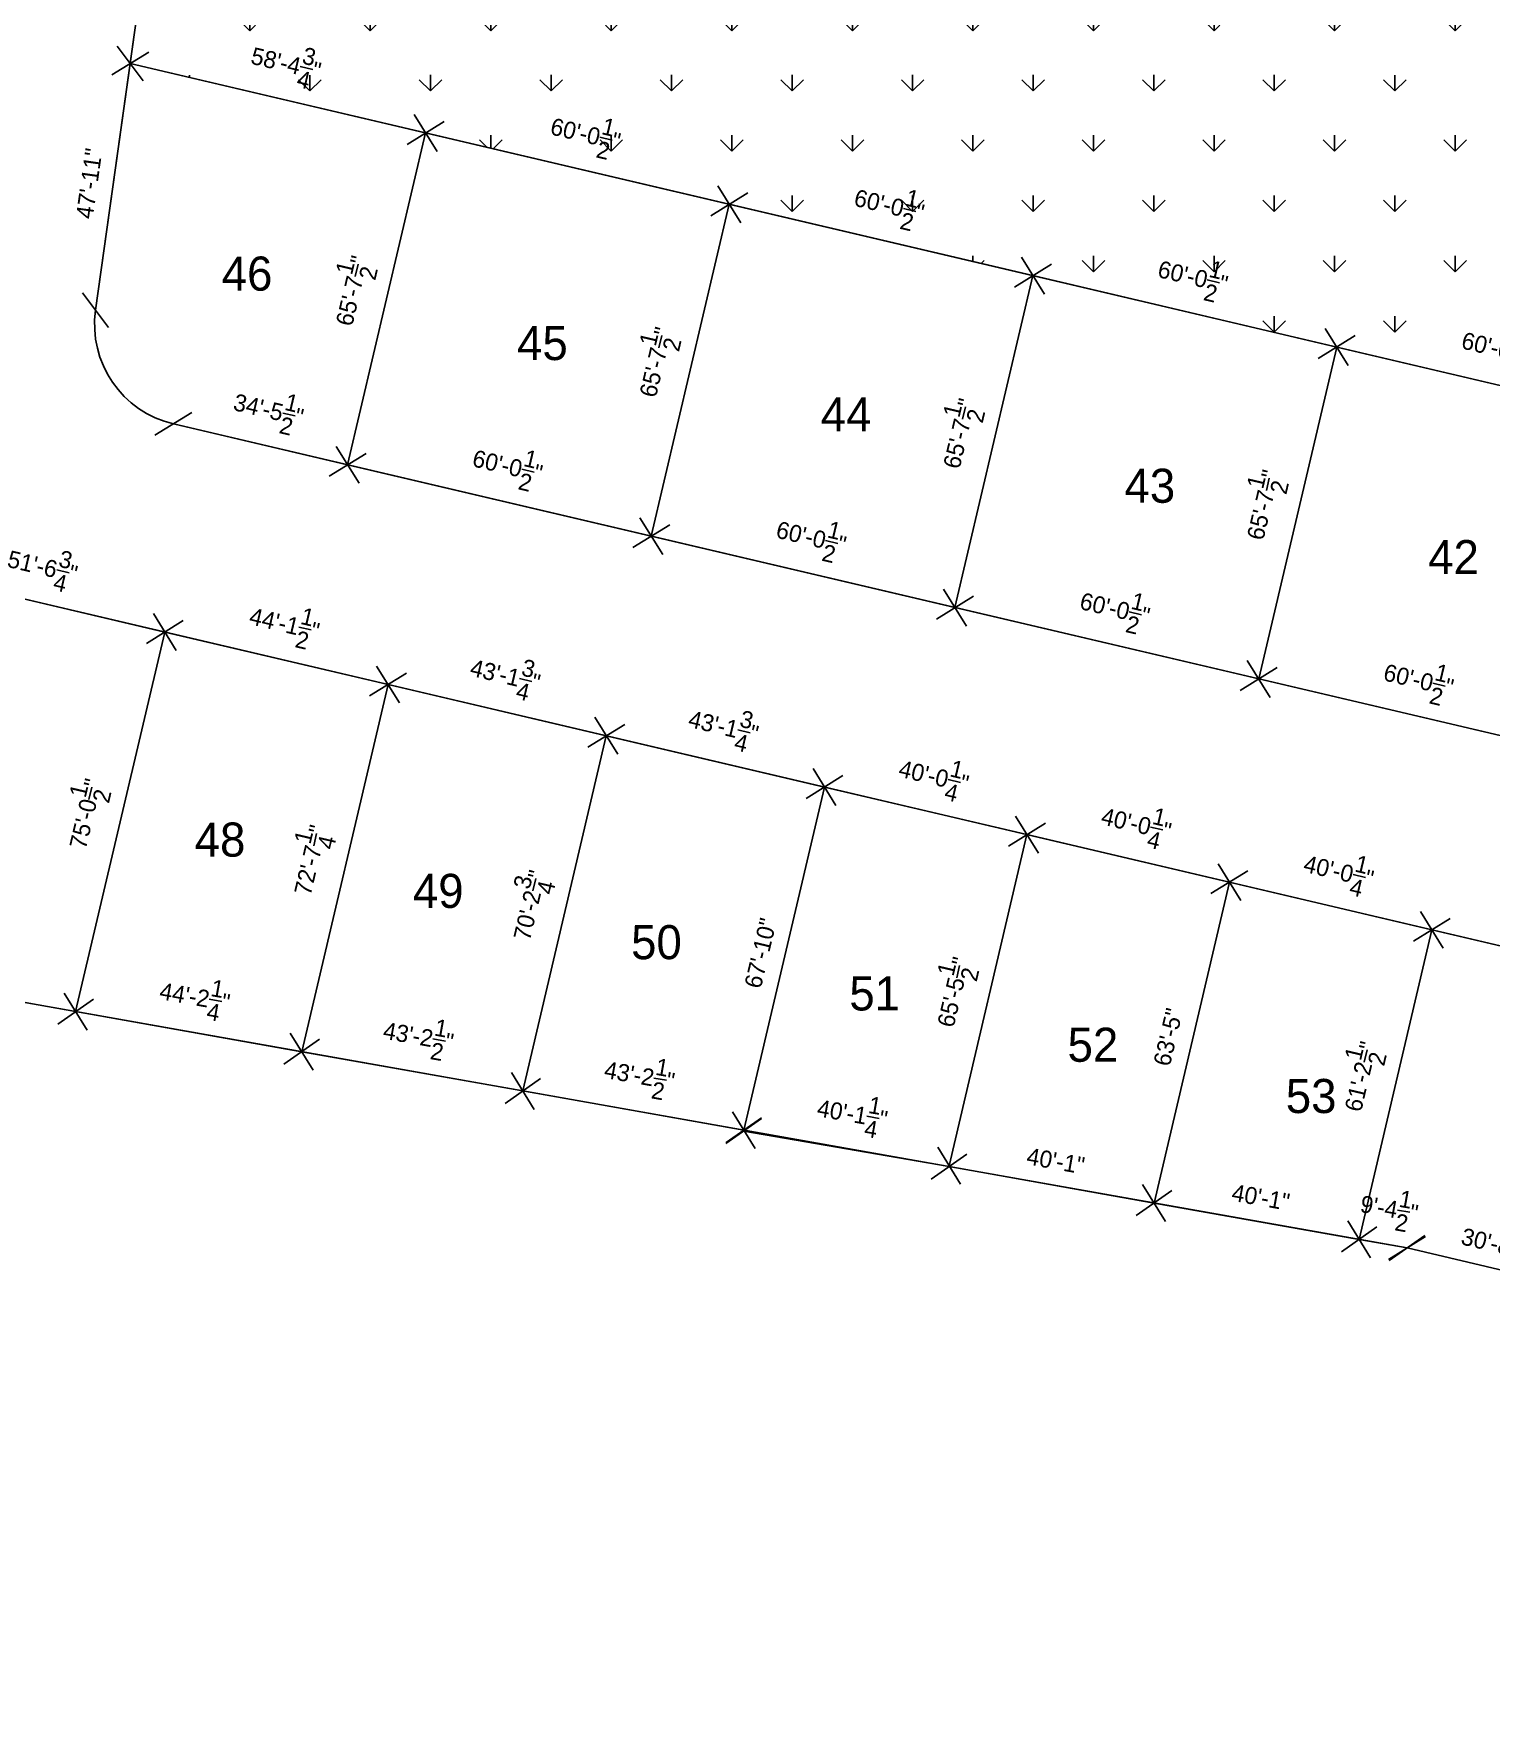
# Model space of a CAD drawing. Header units: inches. Extents: x 250 to 814, y -1477 to -285.
# Drawn here: x 504.26 to 512.81, y -856.99 to -847.08 of the extents above; entities that cross this region are included whole.
import ezdxf

# ---------------------------------------------------------------- set-up
doc = ezdxf.new("R2010")
doc.units = ezdxf.units.IN
doc.header["$MEASUREMENT"] = 0
doc.styles.get("Standard").update_dxf_attribs({"font": 'FRAMDCN.TTF', "height": 0.2})
doc.styles.add('style1', font='FRAMDCN.TTF', dxfattribs={"height": 0.1})
doc.dimstyles.new('Copy of 1000', dxfattribs={"dimtxt": 0.18, "dimasz": 0.18, "dimexe": 0.18, "dimexo": 0.0625, "dimgap": 0.09, "dimtad": 1, "dimtoh": 1, "dimlfac": 393.7, "dimzin": 0, "dimdsep": 46, "dimlunit": 4, "dimtxsty": 'Standard', "dimblk": 'OBLIQUE', "dimcen": 0.09, "dimse1": 1, "dimse2": 1, "dimadec": 0, "dimazin": 0, "dimtfac": 1, "dimtofl": 0, "dimtmove": 0, "dimatfit": 3, "dimfxl": 1, "dimtolj": 1, "dimtzin": 0, "dimarcsym": 0})

# ---------------------------------------------------------------- blocks, each defined once
blk = doc.blocks.new('_Oblique')
at = {"color": 0, "linetype": 'ByBlock', "lineweight": -2}
blk.add_line((-0.5, -0.5), (0.5, 0.5), dxfattribs=at)
blk = doc.blocks.new('*D23')
at = {"color": 0, "lineweight": -2, "transparency": 16777216}
blk.add_line((503.4981, -850.2258), (505.0284, -850.5854), dxfattribs=at)
at = {"layer": 'Defpoints', "color": 0, "transparency": 16777216}
for p in [(503.4981, -850.2258), (505.0284, -850.5854), (505.0284, -850.5854)]:
    blk.add_point(p, dxfattribs=at)
at = {"color": 0, "lineweight": -2, "transparency": 16777216, "xscale": 0.18, "yscale": 0.18, "zscale": 0.18}
for p, rotation in [((503.4981, -850.2258), 166.775772668935), ((505.0284, -850.5854), 346.7757726689351)]:
    blk.add_blockref('_Oblique', p, dxfattribs=dict(at, rotation=rotation))
at = {"color": 0, "transparency": 16777216, "insert": (504.3114, -850.2008), "char_height": 0.1, "attachment_point": 5, "rotation": 346.77577, "style": 'style1'}
blk.add_mtext('\\A1;51\'-6{\\H1.000000x;\\S3/4;}"', dxfattribs=at)
blk = doc.blocks.new('*D24')
at = {"color": 0, "lineweight": -2, "transparency": 16777216}
blk.add_line((505.0284, -850.5854), (506.3377, -850.893), dxfattribs=at)
at = {"layer": 'Defpoints', "color": 0, "transparency": 16777216}
for p in [(505.0284, -850.5854), (506.3377, -850.893), (506.3377, -850.893)]:
    blk.add_point(p, dxfattribs=at)
at = {"color": 0, "lineweight": -2, "transparency": 16777216, "xscale": 0.18, "yscale": 0.18, "zscale": 0.18}
for p, rotation in [((505.0284, -850.5854), 166.7757726689367), ((506.3377, -850.893), 346.7757726689367)]:
    blk.add_blockref('_Oblique', p, dxfattribs=dict(at, rotation=rotation))
at = {"color": 0, "transparency": 16777216, "insert": (505.7307, -850.5366), "char_height": 0.1, "attachment_point": 5, "rotation": 346.77577, "style": 'style1'}
blk.add_mtext('\\A1;44\'-1{\\H1.000000x;\\S1/2;}"', dxfattribs=at)
blk = doc.blocks.new('*D25')
at = {"color": 0, "lineweight": -2, "transparency": 16777216}
blk.add_line((507.6179, -851.1939), (508.898, -851.4947), dxfattribs=at)
at = {"layer": 'Defpoints', "color": 0, "transparency": 16777216}
for p in [(507.6179, -851.1939), (508.898, -851.4947), (508.898, -851.4947)]:
    blk.add_point(p, dxfattribs=at)
at = {"color": 0, "lineweight": -2, "transparency": 16777216, "xscale": 0.18, "yscale": 0.18, "zscale": 0.18}
for p, rotation in [((507.6179, -851.1939), 166.7757726689328), ((508.898, -851.4947), 346.7757726689328)]:
    blk.add_blockref('_Oblique', p, dxfattribs=dict(at, rotation=rotation))
at = {"color": 0, "transparency": 16777216, "insert": (508.3061, -851.1395), "char_height": 0.1, "attachment_point": 5, "rotation": 346.77577, "style": 'style1'}
blk.add_mtext('\\A1;43\'-1{\\H1.000000x;\\S3/4;}"', dxfattribs=at)
blk = doc.blocks.new('*D26')
at = {"color": 0, "lineweight": -2, "transparency": 16777216}
blk.add_line((506.3377, -850.893), (507.6179, -851.1939), dxfattribs=at)
at = {"layer": 'Defpoints', "color": 0, "transparency": 16777216}
for p in [(506.3377, -850.893), (507.6179, -851.1939), (507.6179, -851.1939)]:
    blk.add_point(p, dxfattribs=at)
at = {"color": 0, "lineweight": -2, "transparency": 16777216, "xscale": 0.18, "yscale": 0.18, "zscale": 0.18}
for p, rotation in [((506.3377, -850.893), 166.7757726689328), ((507.6179, -851.1939), 346.7757726689328)]:
    blk.add_blockref('_Oblique', p, dxfattribs=dict(at, rotation=rotation))
at = {"color": 0, "transparency": 16777216, "insert": (507.0259, -850.8387), "char_height": 0.1, "attachment_point": 5, "rotation": 346.77577, "style": 'style1'}
blk.add_mtext('\\A1;43\'-1{\\H1.000000x;\\S3/4;}"', dxfattribs=at)
blk = doc.blocks.new('*D431')
at = {"color": 0, "lineweight": -2, "transparency": 16777216}
blk.add_line((503.1678, -852.5745), (504.5052, -852.8119), dxfattribs=at)
at = {"layer": 'Defpoints', "color": 0, "transparency": 16777216}
for p in [(503.1678, -852.5745), (504.5052, -852.8119), (504.5052, -852.8119)]:
    blk.add_point(p, dxfattribs=at)
at = {"color": 0, "lineweight": -2, "transparency": 16777216, "xscale": 0.18, "yscale": 0.18, "zscale": 0.18}
for p, rotation in [((503.1678, -852.5745), 169.9352769525242), ((504.5052, -852.8119), 349.9352769525242)]:
    blk.add_blockref('_Oblique', p, dxfattribs=dict(at, rotation=rotation))
at = {"color": 0, "transparency": 16777216, "insert": (503.8733, -852.4861), "char_height": 0.1, "attachment_point": 5, "rotation": 349.93528, "style": 'style1'}
blk.add_mtext('\\A1;44\'-6{\\H1.000000x;\\S3/4;}"', dxfattribs=at)
blk = doc.blocks.new('*D432')
at = {"color": 0, "lineweight": -2, "transparency": 16777216}
blk.add_line((504.5052, -852.8119), (505.8315, -853.0473), dxfattribs=at)
at = {"layer": 'Defpoints', "color": 0, "transparency": 16777216}
for p in [(504.5052, -852.8119), (505.8315, -853.0473), (505.8315, -853.0473)]:
    blk.add_point(p, dxfattribs=at)
at = {"color": 0, "lineweight": -2, "transparency": 16777216, "xscale": 0.18, "yscale": 0.18, "zscale": 0.18}
for p, rotation in [((504.5052, -852.8119), 169.9352769525268), ((505.8315, -853.0473), 349.9352769525268)]:
    blk.add_blockref('_Oblique', p, dxfattribs=dict(at, rotation=rotation))
at = {"color": 0, "transparency": 16777216, "insert": (505.2047, -852.7247), "char_height": 0.1, "attachment_point": 5, "rotation": 349.93528, "style": 'style1'}
blk.add_mtext('\\A1;44\'-2{\\H1.000000x;\\S1/4;}"', dxfattribs=at)
blk = doc.blocks.new('*D433')
at = {"color": 0, "lineweight": -2, "transparency": 16777216}
blk.add_line((505.8315, -853.0473), (507.1282, -853.2775), dxfattribs=at)
at = {"layer": 'Defpoints', "color": 0, "transparency": 16777216}
for p in [(505.8315, -853.0473), (507.1282, -853.2775), (507.1282, -853.2775)]:
    blk.add_point(p, dxfattribs=at)
at = {"color": 0, "lineweight": -2, "transparency": 16777216, "xscale": 0.18, "yscale": 0.18, "zscale": 0.18}
for p, rotation in [((505.8315, -853.0473), 169.9352769525177), ((507.1282, -853.2775), 349.9352769525178)]:
    blk.add_blockref('_Oblique', p, dxfattribs=dict(at, rotation=rotation))
at = {"color": 0, "transparency": 16777216, "insert": (506.5164, -852.9565), "char_height": 0.1, "attachment_point": 5, "rotation": 349.93528, "style": 'style1'}
blk.add_mtext('\\A1;43\'-2{\\H1.000000x;\\S1/2;}"', dxfattribs=at)
blk = doc.blocks.new('*D434')
at = {"color": 0, "lineweight": -2, "transparency": 16777216}
blk.add_line((507.1282, -853.2775), (508.425, -853.5076), dxfattribs=at)
at = {"layer": 'Defpoints', "color": 0, "transparency": 16777216}
for p in [(507.1282, -853.2775), (508.425, -853.5076), (508.425, -853.5076)]:
    blk.add_point(p, dxfattribs=at)
at = {"color": 0, "lineweight": -2, "transparency": 16777216, "xscale": 0.18, "yscale": 0.18, "zscale": 0.18}
for p, rotation in [((507.1282, -853.2775), 169.935276952525), ((508.425, -853.5076), 349.935276952525)]:
    blk.add_blockref('_Oblique', p, dxfattribs=dict(at, rotation=rotation))
at = {"color": 0, "transparency": 16777216, "insert": (507.8131, -853.1867), "char_height": 0.1, "attachment_point": 5, "rotation": 349.93528, "style": 'style1'}
blk.add_mtext('\\A1;43\'-2{\\H1.000000x;\\S1/2;}"', dxfattribs=at)
blk = doc.blocks.new('*D28')
at = {"color": 0, "lineweight": -2, "transparency": 16777216}
blk.add_line((505.0284, -850.5854), (504.5052, -852.8119), dxfattribs=at)
at = {"layer": 'Defpoints', "color": 0, "transparency": 16777216}
for p in [(505.0284, -850.5854), (504.5052, -852.8119), (504.5052, -852.8119)]:
    blk.add_point(p, dxfattribs=at)
at = {"color": 0, "lineweight": -2, "transparency": 16777216, "xscale": 0.18, "yscale": 0.18, "zscale": 0.18}
for p, rotation in [((505.0284, -850.5854), 76.77577266894387), ((504.5052, -852.8119), 256.7757726689439)]:
    blk.add_blockref('_Oblique', p, dxfattribs=dict(at, rotation=rotation))
at = {"color": 0, "transparency": 16777216, "insert": (504.5633, -851.6508), "char_height": 0.1, "attachment_point": 5, "rotation": 76.77577, "style": 'style1'}
blk.add_mtext('\\A1;75\'-0{\\H1.000000x;\\S1/2;}"', dxfattribs=at)
blk = doc.blocks.new('*D435')
at = {"color": 0, "lineweight": -2, "transparency": 16777216}
blk.add_line((506.3377, -850.893), (505.8315, -853.0473), dxfattribs=at)
at = {"layer": 'Defpoints', "color": 0, "transparency": 16777216}
for p in [(506.3377, -850.893), (505.8315, -853.0473), (505.8315, -853.0473)]:
    blk.add_point(p, dxfattribs=at)
at = {"color": 0, "lineweight": -2, "transparency": 16777216, "xscale": 0.18, "yscale": 0.18, "zscale": 0.18}
for p, rotation in [((506.3377, -850.893), 76.77577266893749), ((505.8315, -853.0473), 256.7757726689375)]:
    blk.add_blockref('_Oblique', p, dxfattribs=dict(at, rotation=rotation))
at = {"color": 0, "transparency": 16777216, "insert": (505.882, -851.9226), "char_height": 0.1, "attachment_point": 5, "rotation": 76.77577, "style": 'style1'}
blk.add_mtext('\\A1;72\'-7{\\H1.000000x;\\S1/4;}"', dxfattribs=at)
blk = doc.blocks.new('*D436')
at = {"color": 0, "lineweight": -2, "transparency": 16777216}
blk.add_line((507.1282, -853.2775), (507.6179, -851.1939), dxfattribs=at)
at = {"layer": 'Defpoints', "color": 0, "transparency": 16777216}
for p in [(507.6179, -851.1939), (507.6179, -851.1939), (507.1282, -853.2775)]:
    blk.add_point(p, dxfattribs=at)
at = {"color": 0, "lineweight": -2, "transparency": 16777216, "xscale": 0.18, "yscale": 0.18, "zscale": 0.18}
for p, rotation in [((507.6179, -851.1939), 76.77577266894114), ((507.1282, -853.2775), 256.7757726689412)]:
    blk.add_blockref('_Oblique', p, dxfattribs=dict(at, rotation=rotation))
at = {"color": 0, "transparency": 16777216, "insert": (507.1683, -852.1875), "char_height": 0.1, "attachment_point": 5, "rotation": 76.77577, "style": 'style1'}
blk.add_mtext('\\A1;70\'-2{\\H1.000000x;\\S3/4;}"', dxfattribs=at)
blk = doc.blocks.new('*D437')
at = {"color": 0, "lineweight": -2, "transparency": 16777216}
blk.add_line((508.425, -853.5076), (508.898, -851.4947), dxfattribs=at)
at = {"layer": 'Defpoints', "color": 0, "transparency": 16777216}
for p in [(508.898, -851.4947), (508.898, -851.4947), (508.425, -853.5076)]:
    blk.add_point(p, dxfattribs=at)
at = {"color": 0, "lineweight": -2, "transparency": 16777216, "xscale": 0.18, "yscale": 0.18, "zscale": 0.18}
for p, rotation in [((508.898, -851.4947), 76.77577266893763), ((508.425, -853.5076), 256.7757726689376)]:
    blk.add_blockref('_Oblique', p, dxfattribs=dict(at, rotation=rotation))
at = {"color": 0, "transparency": 16777216, "insert": (508.5234, -852.4687), "char_height": 0.1, "attachment_point": 5, "rotation": 76.77577, "style": 'style1'}
blk.add_mtext('\\A1;67\'-10"', dxfattribs=at)
blk = doc.blocks.new('*D36')
at = {"color": 0, "lineweight": -2, "transparency": 16777216}
blk.add_line((511.9024, -848.9135), (513.6839, -849.3322), dxfattribs=at)
at = {"layer": 'Defpoints', "color": 0, "transparency": 16777216}
for p in [(511.9024, -848.9135), (513.6839, -849.3322), (513.6839, -849.3322)]:
    blk.add_point(p, dxfattribs=at)
at = {"color": 0, "lineweight": -2, "transparency": 16777216, "xscale": 0.18, "yscale": 0.18, "zscale": 0.18}
for p, rotation in [((511.9024, -848.9135), 166.7757726689354), ((513.6839, -849.3322), 346.7757726689354)]:
    blk.add_blockref('_Oblique', p, dxfattribs=dict(at, rotation=rotation))
at = {"color": 0, "transparency": 16777216, "insert": (512.841, -848.9194), "char_height": 0.1, "attachment_point": 5, "rotation": 346.77577, "style": 'style1'}
blk.add_mtext('\\A1;60\'-0{\\H1.000000x;\\S1/2;}"', dxfattribs=at)
blk = doc.blocks.new('*D37')
at = {"color": 0, "lineweight": -2, "transparency": 16777216}
blk.add_line((510.121, -848.4949), (511.9024, -848.9135), dxfattribs=at)
at = {"layer": 'Defpoints', "color": 0, "transparency": 16777216}
for p in [(510.121, -848.4949), (511.9024, -848.9135), (511.9024, -848.9135)]:
    blk.add_point(p, dxfattribs=at)
at = {"color": 0, "lineweight": -2, "transparency": 16777216, "xscale": 0.18, "yscale": 0.18, "zscale": 0.18}
for p, rotation in [((510.121, -848.4949), 166.7757726689354), ((511.9024, -848.9135), 346.7757726689354)]:
    blk.add_blockref('_Oblique', p, dxfattribs=dict(at, rotation=rotation))
at = {"color": 0, "transparency": 16777216, "insert": (511.0595, -848.5007), "char_height": 0.1, "attachment_point": 5, "rotation": 346.77577, "style": 'style1'}
blk.add_mtext('\\A1;60\'-0{\\H1.000000x;\\S1/2;}"', dxfattribs=at)
blk = doc.blocks.new('*D38')
at = {"color": 0, "lineweight": -2, "transparency": 16777216}
blk.add_line((508.3395, -848.0763), (510.121, -848.4949), dxfattribs=at)
at = {"layer": 'Defpoints', "color": 0, "transparency": 16777216}
for p in [(508.3395, -848.0763), (510.121, -848.4949), (510.121, -848.4949)]:
    blk.add_point(p, dxfattribs=at)
at = {"color": 0, "lineweight": -2, "transparency": 16777216, "xscale": 0.18, "yscale": 0.18, "zscale": 0.18}
for p, rotation in [((508.3395, -848.0763), 166.7757726689354), ((510.121, -848.4949), 346.7757726689354)]:
    blk.add_blockref('_Oblique', p, dxfattribs=dict(at, rotation=rotation))
at = {"color": 0, "transparency": 16777216, "insert": (509.2781, -848.0821), "char_height": 0.1, "attachment_point": 5, "rotation": 346.77577, "style": 'style1'}
blk.add_mtext('\\A1;60\'-0{\\H1.000000x;\\S1/2;}"', dxfattribs=at)
blk = doc.blocks.new('*D39')
at = {"color": 0, "lineweight": -2, "transparency": 16777216}
blk.add_line((506.558, -847.6576), (508.3395, -848.0763), dxfattribs=at)
at = {"layer": 'Defpoints', "color": 0, "transparency": 16777216}
for p in [(506.558, -847.6576), (508.3395, -848.0763), (508.3395, -848.0763)]:
    blk.add_point(p, dxfattribs=at)
at = {"color": 0, "lineweight": -2, "transparency": 16777216, "xscale": 0.18, "yscale": 0.18, "zscale": 0.18}
for p, rotation in [((506.558, -847.6576), 166.7757726689354), ((508.3395, -848.0763), 346.7757726689354)]:
    blk.add_blockref('_Oblique', p, dxfattribs=dict(at, rotation=rotation))
at = {"color": 0, "transparency": 16777216, "insert": (507.4966, -847.6635), "char_height": 0.1, "attachment_point": 5, "rotation": 346.77577, "style": 'style1'}
blk.add_mtext('\\A1;60\'-0{\\H1.000000x;\\S1/2;}"', dxfattribs=at)
blk = doc.blocks.new('*D461')
at = {"color": 0, "lineweight": -2, "transparency": 16777216}
blk.add_line((504.8254, -847.2505), (506.558, -847.6576), dxfattribs=at)
at = {"layer": 'Defpoints', "color": 0, "transparency": 16777216}
for p in [(504.8254, -847.2505), (506.558, -847.6576), (506.558, -847.6576)]:
    blk.add_point(p, dxfattribs=at)
at = {"color": 0, "lineweight": -2, "transparency": 16777216, "xscale": 0.18, "yscale": 0.18, "zscale": 0.18}
for p, rotation in [((504.8254, -847.2505), 166.7757726689324), ((506.558, -847.6576), 346.7757726689324)]:
    blk.add_blockref('_Oblique', p, dxfattribs=dict(at, rotation=rotation))
at = {"color": 0, "transparency": 16777216, "insert": (505.7398, -847.2493), "char_height": 0.1, "attachment_point": 5, "rotation": 346.77577, "style": 'style1'}
blk.add_mtext('\\A1;58\'-4{\\H1.000000x;\\S3/4;}"', dxfattribs=at)
blk = doc.blocks.new('*D503')
at = {"color": 0, "lineweight": -2, "transparency": 16777216}
blk.add_line((505.0783, -849.3644), (506.1005, -849.6046), dxfattribs=at)
at = {"layer": 'Defpoints', "color": 0, "transparency": 16777216}
for p in [(505.0783, -849.3644), (506.1005, -849.6046), (506.1005, -849.6046)]:
    blk.add_point(p, dxfattribs=at)
at = {"color": 0, "lineweight": -2, "transparency": 16777216, "xscale": 0.18, "yscale": 0.18, "zscale": 0.18}
for p, rotation in [((505.0783, -849.3644), 166.7757559425973), ((506.1005, -849.6046), 346.7757559425973)]:
    blk.add_blockref('_Oblique', p, dxfattribs=dict(at, rotation=rotation))
at = {"color": 0, "transparency": 16777216, "insert": (505.6372, -849.281), "char_height": 0.1, "attachment_point": 5, "rotation": 346.77576, "style": 'style1'}
blk.add_mtext('\\A1;34\'-5{\\H1.000000x;\\S1/2;}"', dxfattribs=at)
blk = doc.blocks.new('*D504')
at = {"color": 0, "lineweight": -2, "transparency": 16777216}
blk.add_line((506.1005, -849.6046), (507.882, -850.0232), dxfattribs=at)
at = {"layer": 'Defpoints', "color": 0, "transparency": 16777216}
for p in [(506.1005, -849.6046), (507.882, -850.0232), (507.882, -850.0232)]:
    blk.add_point(p, dxfattribs=at)
at = {"color": 0, "lineweight": -2, "transparency": 16777216, "xscale": 0.18, "yscale": 0.18, "zscale": 0.18}
for p, rotation in [((506.1005, -849.6046), 166.7757726689397), ((507.882, -850.0232), 346.7757726689397)]:
    blk.add_blockref('_Oblique', p, dxfattribs=dict(at, rotation=rotation))
at = {"color": 0, "transparency": 16777216, "insert": (507.0391, -849.6104), "char_height": 0.1, "attachment_point": 5, "rotation": 346.77577, "style": 'style1'}
blk.add_mtext('\\A1;60\'-0{\\H1.000000x;\\S1/2;}"', dxfattribs=at)
blk = doc.blocks.new('*D505')
at = {"color": 0, "lineweight": -2, "transparency": 16777216}
blk.add_line((507.882, -850.0232), (509.6634, -850.4419), dxfattribs=at)
at = {"layer": 'Defpoints', "color": 0, "transparency": 16777216}
for p in [(507.882, -850.0232), (509.6634, -850.4419), (509.6634, -850.4419)]:
    blk.add_point(p, dxfattribs=at)
at = {"color": 0, "lineweight": -2, "transparency": 16777216, "xscale": 0.18, "yscale": 0.18, "zscale": 0.18}
for p, rotation in [((507.882, -850.0232), 166.7757726689364), ((509.6634, -850.4419), 346.7757726689365)]:
    blk.add_blockref('_Oblique', p, dxfattribs=dict(at, rotation=rotation))
at = {"color": 0, "transparency": 16777216, "insert": (508.8205, -850.0291), "char_height": 0.1, "attachment_point": 5, "rotation": 346.77577, "style": 'style1'}
blk.add_mtext('\\A1;60\'-0{\\H1.000000x;\\S1/2;}"', dxfattribs=at)
blk = doc.blocks.new('*D506')
at = {"color": 0, "lineweight": -2, "transparency": 16777216}
blk.add_line((509.6634, -850.4419), (511.4449, -850.8605), dxfattribs=at)
at = {"layer": 'Defpoints', "color": 0, "transparency": 16777216}
for p in [(509.6634, -850.4419), (511.4449, -850.8605), (511.4449, -850.8605)]:
    blk.add_point(p, dxfattribs=at)
at = {"color": 0, "lineweight": -2, "transparency": 16777216, "xscale": 0.18, "yscale": 0.18, "zscale": 0.18}
for p, rotation in [((509.6634, -850.4419), 166.775772668954), ((511.4449, -850.8605), 346.775772668954)]:
    blk.add_blockref('_Oblique', p, dxfattribs=dict(at, rotation=rotation))
at = {"color": 0, "transparency": 16777216, "insert": (510.602, -850.4477), "char_height": 0.1, "attachment_point": 5, "rotation": 346.77577, "style": 'style1'}
blk.add_mtext('\\A1;60\'-0{\\H1.000000x;\\S1/2;}"', dxfattribs=at)
blk = doc.blocks.new('*D507')
at = {"color": 0, "lineweight": -2, "transparency": 16777216}
blk.add_line((511.4449, -850.8605), (513.2264, -851.2791), dxfattribs=at)
at = {"layer": 'Defpoints', "color": 0, "transparency": 16777216}
for p in [(511.4449, -850.8605), (513.2264, -851.2791), (513.2264, -851.2791)]:
    blk.add_point(p, dxfattribs=at)
at = {"color": 0, "lineweight": -2, "transparency": 16777216, "xscale": 0.18, "yscale": 0.18, "zscale": 0.18}
for p, rotation in [((511.4449, -850.8605), 166.7757726689323), ((513.2264, -851.2791), 346.7757726689324)]:
    blk.add_blockref('_Oblique', p, dxfattribs=dict(at, rotation=rotation))
at = {"color": 0, "transparency": 16777216, "insert": (512.3835, -850.8663), "char_height": 0.1, "attachment_point": 5, "rotation": 346.77577, "style": 'style1'}
blk.add_mtext('\\A1;60\'-0{\\H1.000000x;\\S1/2;}"', dxfattribs=at)
blk = doc.blocks.new('*D510')
at = {"color": 0, "lineweight": -2, "transparency": 16777216}
blk.add_line((504.622, -848.6969), (504.8254, -847.2505), dxfattribs=at)
at = {"layer": 'Defpoints', "color": 0, "transparency": 16777216}
for p in [(504.8254, -847.2505), (504.8254, -847.2505), (504.622, -848.6969)]:
    blk.add_point(p, dxfattribs=at)
at = {"color": 0, "lineweight": -2, "transparency": 16777216, "xscale": 0.18, "yscale": 0.18, "zscale": 0.18}
for p, rotation in [((504.8254, -847.2505), 81.99510805728715), ((504.622, -848.6969), 261.9951080572871)]:
    blk.add_blockref('_Oblique', p, dxfattribs=dict(at, rotation=rotation))
at = {"color": 0, "transparency": 16777216, "insert": (504.5842, -847.9541), "char_height": 0.1, "attachment_point": 5, "rotation": 81.99511, "style": 'style1'}
blk.add_mtext('\\A1;47\'-11"', dxfattribs=at)
blk = doc.blocks.new('*D94')
at = {"color": 0, "lineweight": -2, "transparency": 16777216}
blk.add_line((506.1005, -849.6046), (506.558, -847.6576), dxfattribs=at)
at = {"layer": 'Defpoints', "color": 0, "transparency": 16777216}
for p in [(506.558, -847.6576), (506.558, -847.6576), (506.1005, -849.6046)]:
    blk.add_point(p, dxfattribs=at)
at = {"color": 0, "lineweight": -2, "transparency": 16777216, "xscale": 0.18, "yscale": 0.18, "zscale": 0.18}
for p, rotation in [((506.558, -847.6576), 76.77577266893447), ((506.1005, -849.6046), 256.7757726689344)]:
    blk.add_blockref('_Oblique', p, dxfattribs=dict(at, rotation=rotation))
at = {"color": 0, "transparency": 16777216, "insert": (506.1258, -848.5833), "char_height": 0.1, "attachment_point": 5, "rotation": 76.77577, "style": 'style1'}
blk.add_mtext('\\A1;65\'-7{\\H1.000000x;\\S1/2;}"', dxfattribs=at)
blk = doc.blocks.new('*D512')
at = {"color": 0, "lineweight": -2, "transparency": 16777216}
blk.add_line((508.3395, -848.0763), (507.882, -850.0232), dxfattribs=at)
at = {"layer": 'Defpoints', "color": 0, "transparency": 16777216}
for p in [(508.3395, -848.0763), (507.882, -850.0232), (507.882, -850.0232)]:
    blk.add_point(p, dxfattribs=at)
at = {"color": 0, "lineweight": -2, "transparency": 16777216, "xscale": 0.18, "yscale": 0.18, "zscale": 0.18}
for p, rotation in [((508.3395, -848.0763), 76.7757726689386), ((507.882, -850.0232), 256.7757726689385)]:
    blk.add_blockref('_Oblique', p, dxfattribs=dict(at, rotation=rotation))
at = {"color": 0, "transparency": 16777216, "insert": (507.9072, -849.0019), "char_height": 0.1, "attachment_point": 5, "rotation": 76.77577, "style": 'style1'}
blk.add_mtext('\\A1;65\'-7{\\H1.000000x;\\S1/2;}"', dxfattribs=at)
blk = doc.blocks.new('*D513')
at = {"color": 0, "lineweight": -2, "transparency": 16777216}
blk.add_line((510.121, -848.4949), (509.6634, -850.4419), dxfattribs=at)
at = {"layer": 'Defpoints', "color": 0, "transparency": 16777216}
for p in [(510.121, -848.4949), (509.6634, -850.4419), (509.6634, -850.4419)]:
    blk.add_point(p, dxfattribs=at)
at = {"color": 0, "lineweight": -2, "transparency": 16777216, "xscale": 0.18, "yscale": 0.18, "zscale": 0.18}
for p, rotation in [((510.121, -848.4949), 76.7757726689386), ((509.6634, -850.4419), 256.7757726689385)]:
    blk.add_blockref('_Oblique', p, dxfattribs=dict(at, rotation=rotation))
at = {"color": 0, "transparency": 16777216, "insert": (509.6887, -849.4206), "char_height": 0.1, "attachment_point": 5, "rotation": 76.77577, "style": 'style1'}
blk.add_mtext('\\A1;65\'-7{\\H1.000000x;\\S1/2;}"', dxfattribs=at)
blk = doc.blocks.new('*D514')
at = {"color": 0, "lineweight": -2, "transparency": 16777216}
blk.add_line((511.9024, -848.9135), (511.4449, -850.8605), dxfattribs=at)
at = {"layer": 'Defpoints', "color": 0, "transparency": 16777216}
for p in [(511.9024, -848.9135), (511.4449, -850.8605), (511.4449, -850.8605)]:
    blk.add_point(p, dxfattribs=at)
at = {"color": 0, "lineweight": -2, "transparency": 16777216, "xscale": 0.18, "yscale": 0.18, "zscale": 0.18}
for p, rotation in [((511.9024, -848.9135), 76.7757726689386), ((511.4449, -850.8605), 256.7757726689385)]:
    blk.add_blockref('_Oblique', p, dxfattribs=dict(at, rotation=rotation))
at = {"color": 0, "transparency": 16777216, "insert": (511.4702, -849.8392), "char_height": 0.1, "attachment_point": 5, "rotation": 76.77577, "style": 'style1'}
blk.add_mtext('\\A1;65\'-7{\\H1.000000x;\\S1/2;}"', dxfattribs=at)
blk = doc.blocks.new('*D95')
at = {"color": 0, "lineweight": -2, "transparency": 16777216}
blk.add_line((504.8254, -847.2505), (505.967, -839.1325), dxfattribs=at)
at = {"layer": 'Defpoints', "color": 0, "transparency": 16777216}
for p in [(505.967, -839.1325), (505.967, -839.1325), (504.8254, -847.2505)]:
    blk.add_point(p, dxfattribs=at)
at = {"color": 0, "lineweight": -2, "transparency": 16777216, "xscale": 0.18, "yscale": 0.18, "zscale": 0.18}
for p, rotation in [((505.967, -839.1325), 81.99510805728795), ((504.8254, -847.2505), 261.9951080572879)]:
    blk.add_blockref('_Oblique', p, dxfattribs=dict(at, rotation=rotation))
at = {"color": 0, "transparency": 16777216, "insert": (505.1892, -843.1624), "char_height": 0.1, "attachment_point": 5, "rotation": 81.99511, "style": 'style1'}
blk.add_mtext('\\A1;268\'-11{\\H1.000000x;\\S1/2;}"', dxfattribs=at)
blk = doc.blocks.new('*D829')
at = {"color": 0, "lineweight": -2, "transparency": 16777216}
blk.add_line((508.898, -851.4947), (510.0856, -851.7738), dxfattribs=at)
at = {"layer": 'Defpoints', "color": 0, "transparency": 16777216}
for p in [(508.898, -851.4947), (510.0856, -851.7738), (510.0856, -851.7738)]:
    blk.add_point(p, dxfattribs=at)
at = {"color": 0, "lineweight": -2, "transparency": 16777216, "xscale": 0.18, "yscale": 0.18, "zscale": 0.18}
for p, rotation in [((508.898, -851.4947), 166.7757726689413), ((510.0856, -851.7738), 346.7757726689413)]:
    blk.add_blockref('_Oblique', p, dxfattribs=dict(at, rotation=rotation))
at = {"color": 0, "transparency": 16777216, "insert": (509.5396, -851.4307), "char_height": 0.1, "attachment_point": 5, "rotation": 346.77577, "style": 'style1'}
blk.add_mtext('\\A1;40\'-0{\\H1.000000x;\\S1/4;}"', dxfattribs=at)
blk = doc.blocks.new('*D830')
at = {"color": 0, "lineweight": -2, "transparency": 16777216}
blk.add_line((510.0856, -851.7738), (511.2733, -852.0529), dxfattribs=at)
at = {"layer": 'Defpoints', "color": 0, "transparency": 16777216}
for p in [(510.0856, -851.7738), (511.2733, -852.0529), (511.2733, -852.0529)]:
    blk.add_point(p, dxfattribs=at)
at = {"color": 0, "lineweight": -2, "transparency": 16777216, "xscale": 0.18, "yscale": 0.18, "zscale": 0.18}
for p, rotation in [((510.0856, -851.7738), 166.775772668937), ((511.2733, -852.0529), 346.775772668937)]:
    blk.add_blockref('_Oblique', p, dxfattribs=dict(at, rotation=rotation))
at = {"color": 0, "transparency": 16777216, "insert": (510.7273, -851.7098), "char_height": 0.1, "attachment_point": 5, "rotation": 346.77577, "style": 'style1'}
blk.add_mtext('\\A1;40\'-0{\\H1.000000x;\\S1/4;}"', dxfattribs=at)
blk = doc.blocks.new('*D831')
at = {"color": 0, "lineweight": -2, "transparency": 16777216}
blk.add_line((511.2733, -852.0529), (512.4609, -852.332), dxfattribs=at)
at = {"layer": 'Defpoints', "color": 0, "transparency": 16777216}
for p in [(511.2733, -852.0529), (512.4609, -852.332), (512.4609, -852.332)]:
    blk.add_point(p, dxfattribs=at)
at = {"color": 0, "lineweight": -2, "transparency": 16777216, "xscale": 0.18, "yscale": 0.18, "zscale": 0.18}
for p, rotation in [((511.2733, -852.0529), 166.7757726689388), ((512.4609, -852.332), 346.7757726689388)]:
    blk.add_blockref('_Oblique', p, dxfattribs=dict(at, rotation=rotation))
at = {"color": 0, "transparency": 16777216, "insert": (511.9149, -851.9889), "char_height": 0.1, "attachment_point": 5, "rotation": 346.77577, "style": 'style1'}
blk.add_mtext('\\A1;40\'-0{\\H1.000000x;\\S1/4;}"', dxfattribs=at)
blk = doc.blocks.new('*D832')
at = {"color": 0, "lineweight": -2, "transparency": 16777216}
blk.add_line((512.4609, -852.332), (513.6486, -852.611), dxfattribs=at)
at = {"layer": 'Defpoints', "color": 0, "transparency": 16777216}
for p in [(512.4609, -852.332), (513.6486, -852.611), (513.6486, -852.611)]:
    blk.add_point(p, dxfattribs=at)
at = {"color": 0, "lineweight": -2, "transparency": 16777216, "xscale": 0.18, "yscale": 0.18, "zscale": 0.18}
for p, rotation in [((512.4609, -852.332), 166.7757726689471), ((513.6486, -852.611), 346.7757726689471)]:
    blk.add_blockref('_Oblique', p, dxfattribs=dict(at, rotation=rotation))
at = {"color": 0, "transparency": 16777216, "insert": (513.1026, -852.268), "char_height": 0.1, "attachment_point": 5, "rotation": 346.77577, "style": 'style1'}
blk.add_mtext('\\A1;40\'-0{\\H1.000000x;\\S1/4;}"', dxfattribs=at)
blk = doc.blocks.new('*D845')
at = {"color": 0, "lineweight": -2, "transparency": 16777216}
blk.add_line((508.4241, -853.5128), (509.6283, -853.7212), dxfattribs=at)
at = {"layer": 'Defpoints', "color": 0, "transparency": 16777216}
for p in [(508.425, -853.5076), (509.6283, -853.7212), (509.6292, -853.716)]:
    blk.add_point(p, dxfattribs=at)
at = {"color": 0, "lineweight": -2, "transparency": 16777216, "xscale": 0.18, "yscale": 0.18, "zscale": 0.18}
for p, rotation in [((508.4241, -853.5128), 170.1807459103276), ((509.6283, -853.7212), 350.1807459103276)]:
    blk.add_blockref('_Oblique', p, dxfattribs=dict(at, rotation=rotation))
at = {"color": 0, "transparency": 16777216, "insert": (509.0619, -853.411), "char_height": 0.1, "attachment_point": 5, "rotation": 350.18075, "style": 'style1'}
blk.add_mtext('\\A1;40\'-1{\\H1.000000x;\\S1/4;}"', dxfattribs=at)
blk = doc.blocks.new('*D846')
at = {"color": 0, "lineweight": -2, "transparency": 16777216}
blk.add_line((509.6283, -853.7212), (510.8311, -853.9347), dxfattribs=at)
at = {"layer": 'Defpoints', "color": 0, "transparency": 16777216}
for p in [(509.6283, -853.7212), (510.8311, -853.9347), (510.8311, -853.9347)]:
    blk.add_point(p, dxfattribs=at)
at = {"color": 0, "lineweight": -2, "transparency": 16777216, "xscale": 0.18, "yscale": 0.18, "zscale": 0.18}
for p, rotation in [((509.6283, -853.7212), 169.9358007732906), ((510.8311, -853.9347), 349.9358007732906)]:
    blk.add_blockref('_Oblique', p, dxfattribs=dict(at, rotation=rotation))
at = {"color": 0, "transparency": 16777216, "insert": (510.2545, -853.6883), "char_height": 0.1, "attachment_point": 5, "rotation": 349.9358, "style": 'style1'}
blk.add_mtext('\\A1;40\'-1"', dxfattribs=at)
blk = doc.blocks.new('*D847')
at = {"color": 0, "lineweight": -2, "transparency": 16777216}
blk.add_line((510.8311, -853.9347), (512.0341, -854.1482), dxfattribs=at)
at = {"layer": 'Defpoints', "color": 0, "transparency": 16777216}
for p in [(510.8311, -853.9347), (512.0341, -854.1482), (512.0341, -854.1482)]:
    blk.add_point(p, dxfattribs=at)
at = {"color": 0, "lineweight": -2, "transparency": 16777216, "xscale": 0.18, "yscale": 0.18, "zscale": 0.18}
for p, rotation in [((510.8311, -853.9347), 169.9352769525238), ((512.0341, -854.1482), 349.9352769525239)]:
    blk.add_blockref('_Oblique', p, dxfattribs=dict(at, rotation=rotation))
at = {"color": 0, "transparency": 16777216, "insert": (511.4574, -853.9018), "char_height": 0.1, "attachment_point": 5, "rotation": 349.93528, "style": 'style1'}
blk.add_mtext('\\A1;40\'-1"', dxfattribs=at)
blk = doc.blocks.new('*D848')
at = {"color": 0, "lineweight": -2, "transparency": 16777216}
blk.add_line((512.0341, -854.1482), (512.3152, -854.1981), dxfattribs=at)
at = {"layer": 'Defpoints', "color": 0, "transparency": 16777216}
for p in [(512.0341, -854.1482), (512.3152, -854.1981), (512.3152, -854.1981)]:
    blk.add_point(p, dxfattribs=at)
at = {"color": 0, "lineweight": -2, "transparency": 16777216, "xscale": 0.18, "yscale": 0.18, "zscale": 0.18}
for p, rotation in [((512.0341, -854.1482), 169.935276952578), ((512.3152, -854.1981), 349.935276952578)]:
    blk.add_blockref('_Oblique', p, dxfattribs=dict(at, rotation=rotation))
at = {"color": 0, "transparency": 16777216, "insert": (512.2112, -853.9673), "char_height": 0.1, "attachment_point": 5, "rotation": 349.93528, "style": 'style1'}
blk.add_mtext('\\A1;9\'-4{\\H1.000000x;\\S1/2;}"', dxfattribs=at)
blk = doc.blocks.new('*D849')
at = {"color": 0, "lineweight": -2, "transparency": 16777216}
blk.add_line((512.3152, -854.1981), (513.2254, -854.412), dxfattribs=at)
at = {"layer": 'Defpoints', "color": 0, "transparency": 16777216}
for p in [(512.3152, -854.1981), (513.2254, -854.412), (513.2254, -854.412)]:
    blk.add_point(p, dxfattribs=at)
at = {"color": 0, "lineweight": -2, "transparency": 16777216, "xscale": 0.18, "yscale": 0.18, "zscale": 0.18}
for p, rotation in [((512.3152, -854.1981), 166.775772668927), ((513.2254, -854.412), 346.7757726689271)]:
    blk.add_blockref('_Oblique', p, dxfattribs=dict(at, rotation=rotation))
at = {"color": 0, "transparency": 16777216, "insert": (512.8027, -854.167), "char_height": 0.1, "attachment_point": 5, "rotation": 346.77577, "style": 'style1'}
blk.add_mtext('\\A1;30\'-8"', dxfattribs=at)
blk = doc.blocks.new('*D850')
at = {"color": 0, "lineweight": -2, "transparency": 16777216}
blk.add_line((510.0856, -851.7738), (509.6292, -853.716), dxfattribs=at)
at = {"layer": 'Defpoints', "color": 0, "transparency": 16777216}
for p in [(510.0856, -851.7738), (509.6292, -853.716), (509.6292, -853.716)]:
    blk.add_point(p, dxfattribs=at)
at = {"color": 0, "lineweight": -2, "transparency": 16777216, "xscale": 0.18, "yscale": 0.18, "zscale": 0.18}
for p, rotation in [((510.0856, -851.7738), 76.77577266893948), ((509.6292, -853.716), 256.7757726689395)]:
    blk.add_blockref('_Oblique', p, dxfattribs=dict(at, rotation=rotation))
at = {"color": 0, "transparency": 16777216, "insert": (509.6539, -852.6971), "char_height": 0.1, "attachment_point": 5, "rotation": 76.77577, "style": 'style1'}
blk.add_mtext('\\A1;65\'-5{\\H1.000000x;\\S1/2;}"', dxfattribs=at)
blk = doc.blocks.new('*D851')
at = {"color": 0, "lineweight": -2, "transparency": 16777216}
blk.add_line((511.2733, -852.0529), (510.8311, -853.9347), dxfattribs=at)
at = {"layer": 'Defpoints', "color": 0, "transparency": 16777216}
for p in [(511.2733, -852.0529), (510.8311, -853.9347), (510.8311, -853.9347)]:
    blk.add_point(p, dxfattribs=at)
at = {"color": 0, "lineweight": -2, "transparency": 16777216, "xscale": 0.18, "yscale": 0.18, "zscale": 0.18}
for p, rotation in [((511.2733, -852.0529), 76.7757726689422), ((510.8311, -853.9347), 256.7757726689422)]:
    blk.add_blockref('_Oblique', p, dxfattribs=dict(at, rotation=rotation))
at = {"color": 0, "transparency": 16777216, "insert": (510.9141, -852.9613), "char_height": 0.1, "attachment_point": 5, "rotation": 76.77577, "style": 'style1'}
blk.add_mtext('\\A1;63\'-5"', dxfattribs=at)
blk = doc.blocks.new('*D852')
at = {"color": 0, "lineweight": -2, "transparency": 16777216}
blk.add_line((512.4609, -852.332), (512.0341, -854.1482), dxfattribs=at)
at = {"layer": 'Defpoints', "color": 0, "transparency": 16777216}
for p in [(512.4609, -852.332), (512.0341, -854.1482), (512.0341, -854.1482)]:
    blk.add_point(p, dxfattribs=at)
at = {"color": 0, "lineweight": -2, "transparency": 16777216, "xscale": 0.18, "yscale": 0.18, "zscale": 0.18}
for p, rotation in [((512.4609, -852.332), 76.77577266893844), ((512.0341, -854.1482), 256.7757726689385)]:
    blk.add_blockref('_Oblique', p, dxfattribs=dict(at, rotation=rotation))
at = {"color": 0, "transparency": 16777216, "insert": (512.044, -853.1923), "char_height": 0.1, "attachment_point": 5, "rotation": 76.77577, "style": 'style1'}
blk.add_mtext('\\A1;61\'-2{\\H1.000000x;\\S1/2;}"', dxfattribs=at)
blk = doc.blocks.new('1234')
h = blk.add_hatch()
h.set_pattern_fill('GRASS', color=3, scale=0.5, style=0)
h.set_pattern_definition([(90, (100, -100), (-0.35355339, 0.35355339), [0.09375, -0.61335678]), (45, (100, -100), (-0.3535534, 0.3535534), [0.09375, -0.40625]), (135, (100, -100), (-0.3535534, -0.3535534), [0.09375, -0.40625])])
h.paths.add_polyline_path([(505.967029, -839.132481), (504.825411, -847.250485), (519.028091, -850.58803), (519.028091, -839.589642)])
h.paths.add_polyline_path([(511.249069, -843.402213), (513.146432, -843.402213), (513.146432, -844.383532), (511.249069, -844.383532)], flags=24)
at = {"color": 1}
for p, q in [((504.622007, -848.69689), (506.178848, -837.626249)), ((519.028091, -850.58803), (504.825411, -847.250485)), ((506.100501, -849.604603), (506.558026, -847.657639)), ((507.881973, -850.023239), (508.339498, -848.076274)), ((509.663446, -850.441874), (510.120971, -848.494909)), ((511.444918, -850.860509), (511.902443, -848.913545)), ((520.140833, -852.903998), (505.078903, -849.364534)), ((528.915348, -856.198644), (503.49815, -850.225754)), ((504.505188, -852.811887), (505.028409, -850.585356)), ((505.831505, -853.047298), (506.337743, -850.893042)), ((507.12824, -853.277458), (507.617872, -851.193864)), ((508.424974, -853.507618), (508.898001, -851.494687)), ((509.629228, -853.716045), (510.08565, -851.773777)), ((510.831083, -853.934683), (511.273298, -852.052868)), ((512.034137, -854.148215), (512.460946, -852.331958))]:
    blk.add_line(p, q, dxfattribs=at)
for p, q in [((512.315178, -854.198098), (498.220588, -851.696421)), ((553.585453, -863.896366), (512.315178, -854.198098))]:
    blk.add_line(p, q)
blk.add_arc((505.21616, -848.780444), 0.6, 171.9951081, 256.7757727, dxfattribs=at)
at = {"color": 1, "char_height": 0.2, "width": 1.17971751, "attachment_point": 2}
for s, insert in [('46', (505.510744, -848.382776)), ('45', (507.243358, -848.78993)), ('44', (509.024831, -849.208566)), ('43', (510.806303, -849.627201)), ('42', (512.587776, -850.045837)), ('48', (505.352017, -851.702907)), ('49', (506.632146, -852.003729)), ('50', (507.912275, -852.304552)), ('51', (509.192404, -852.605375)), ('52', (510.472533, -852.906198)), ('53', (511.752662, -853.20702))]:
    blk.add_mtext(s, dxfattribs=dict(at, insert=insert))
at = {"color": 4}
for p1, p2, distance, picture, middle in [((504.825411, -847.250485), (505.967029, -839.132481), 0, '*D95', (505.18921, -843.162371)), ((504.825411, -847.250485), (506.558026, -847.657639), 0, '*D461', (505.739834, -847.249309)), ((504.622007, -848.69689), (504.825411, -847.250485), 0, '*D510', (504.584166, -847.954064)), ((506.100501, -849.604603), (506.558026, -847.657639), 0, '*D94', (506.125759, -848.583299)), ((506.558026, -847.657639), (508.339498, -848.076274), 0, '*D39', (507.496584, -847.663452)), ((508.339498, -848.076274), (507.881973, -850.023239), 0, '*D512', (507.907231, -849.001934)), ((508.339498, -848.076274), (510.120971, -848.494909), 0, '*D38', (509.278057, -848.082088)), ((510.120971, -848.494909), (509.663446, -850.441874), 0, '*D513', (509.688704, -849.420569)), ((510.120971, -848.494909), (511.902443, -848.913545), 0, '*D37', (511.059529, -848.500723)), ((511.902443, -848.913545), (513.683916, -849.33218), 0, '*D36', (512.841002, -848.919358)), ((511.902443, -848.913545), (511.444918, -850.860509), 0, '*D514', (511.470177, -849.839205)), ((506.100501, -849.604603), (507.881973, -850.023239), 0, '*D504', (507.039059, -849.610417)), ((507.881973, -850.023239), (509.663446, -850.441874), 0, '*D505', (508.820532, -850.029052)), ((503.49815, -850.225754), (505.028409, -850.585356), 0, '*D23', (504.311395, -850.200803)), ((509.663446, -850.441874), (511.444918, -850.860509), 0, '*D506', (510.602004, -850.447688)), ((505.028409, -850.585356), (504.505188, -852.811887), 0, '*D28', (504.563294, -851.650799)), ((505.028409, -850.585356), (506.337743, -850.893042), 0, '*D24', (505.730689, -850.536586)), ((506.337743, -850.893042), (505.831505, -853.047298), 0, '*D435', (505.882011, -851.922557)), ((506.337743, -850.893042), (507.617872, -851.193864), 0, '*D26', (507.025923, -850.838701)), ((511.444918, -850.860509), (513.226391, -851.279145), 0, '*D507', (512.383477, -850.866323)), ((507.617872, -851.193864), (508.898001, -851.494687), 0, '*D25', (508.306052, -851.139524)), ((507.12824, -853.277458), (507.617872, -851.193864), 0, '*D436', (507.168304, -852.187546)), ((508.898001, -851.494687), (510.08565, -851.773777), 0, '*D829', (509.539648, -851.430728)), ((508.424974, -853.507618), (508.898001, -851.494687), 0, '*D437', (508.523417, -852.468707)), ((510.08565, -851.773777), (511.273298, -852.052868), 0, '*D830', (510.727296, -851.709818)), ((510.08565, -851.773777), (509.629228, -853.716045), 0, '*D850', (509.653935, -852.697089)), ((511.273298, -852.052868), (512.460946, -852.331958), 0, '*D831', (511.914944, -851.988909)), ((511.273298, -852.052868), (510.831083, -853.934683), 0, '*D851', (510.91412, -852.961329)), ((512.460946, -852.331958), (513.648595, -852.611048), 0, '*D832', (513.102593, -852.267999)), ((512.460946, -852.331958), (512.034137, -854.148215), 0, '*D852', (512.044037, -853.192264)), ((503.167848, -852.57452), (504.505188, -852.811887), 0, '*D431', (503.873275, -852.486111)), ((504.505188, -852.811887), (505.831505, -853.047298), 0, '*D432', (505.20472, -852.724663)), ((505.831505, -853.047298), (507.12824, -853.277458), 0, '*D433', (506.516406, -852.956547)), ((507.12824, -853.277458), (508.424974, -853.507618), 0, '*D434', (507.813141, -853.186707)), ((508.424974, -853.507618), (509.629228, -853.716045), -0.005236, '*D845', (509.06186, -853.411005)), ((509.628322, -853.721214), (510.831083, -853.934683), 0, '*D846', (510.254488, -853.688299)), ((510.831083, -853.934683), (512.034137, -854.148215), 0, '*D847', (511.457396, -853.9018))]:
    dim = blk.add_aligned_dim(p1=p1, p2=p2, distance=distance, dimstyle='Copy of 1000', override={"dimtxsty": 'style1'}, dxfattribs=at)
    dim.commit()
    dim.dimension.update_dxf_attribs({"geometry": picture, "text_midpoint": middle})
for base, p1, p2, angle, picture, middle in [((506.100501, -849.604603), (505.078312, -849.364395), (506.100501, -849.604603), 346.7757559, '*D503', (505.589406, -849.484499)), ((512.315178, -854.198098), (512.034137, -854.148215), (512.315178, -854.198098), 349.935277, '*D848', (512.174657, -854.173156)), ((513.225384, -854.41199), (512.315178, -854.198098), (513.225384, -854.41199), 346.7757727, '*D849', (512.770281, -854.305044))]:
    dim = blk.add_linear_dim(base=base, p1=p1, p2=p2, angle=angle, dimstyle='Copy of 1000', override={"dimtxsty": 'style1'}, dxfattribs=at)
    dim.commit()
    dim.dimension.update_dxf_attribs({"geometry": picture, "text_midpoint": middle, "dimtype": 129})

msp = doc.modelspace()

# ---------------------------------------------------------------- block references
at = {"color": 4}
msp.add_blockref('1234', (0, 0), dxfattribs=at)

doc.saveas('drawing.dxf')
